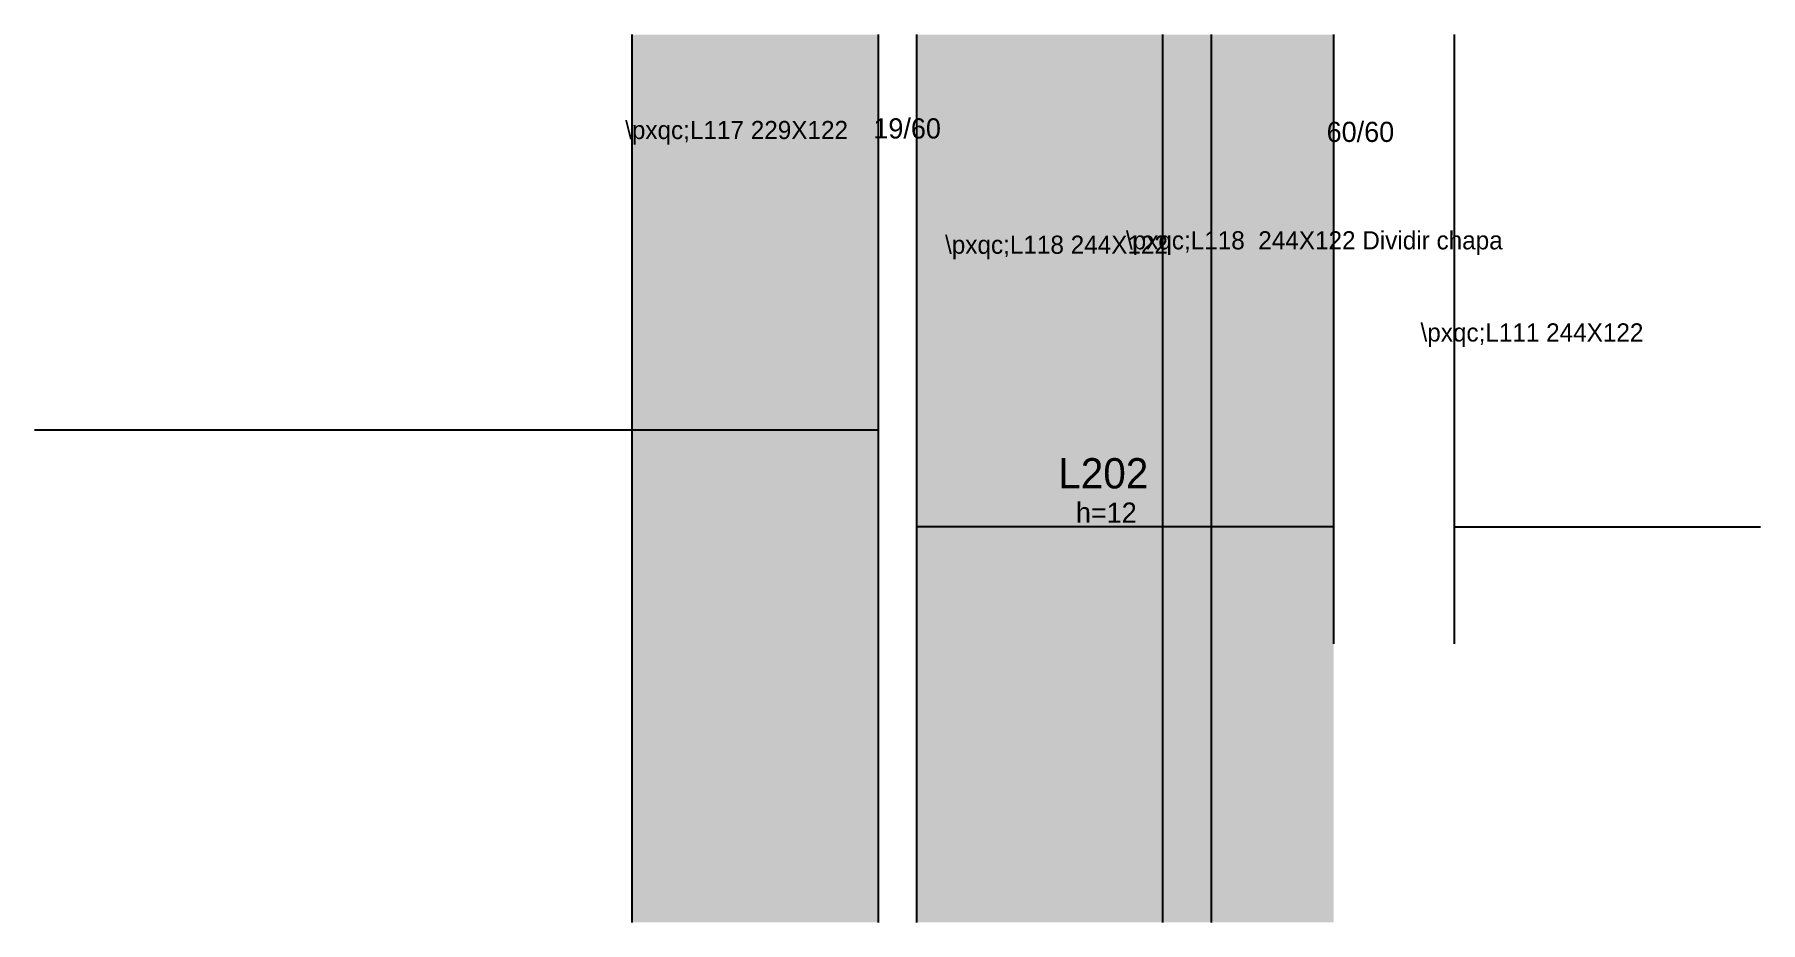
# Model space of a CAD drawing. Header units: metres. Extents: x 3630 to 4485, y 2441 to 2881.
import ezdxf

# ---------------------------------------------------------------- set-up
doc = ezdxf.new("R2010")
doc.units = ezdxf.units.M
for name, color, linetype in [('3', 7, 'Continuous'), ('4', 7, 'Continuous'), ('AUX00', 7, 'Continuous'), ('Hachura', 7, 'Continuous'), ('Painéis', 7, 'Continuous'), ('REAPROVEITAMENTO', 7, 'Continuous')]:
    doc.layers.add(name, color=color, linetype=linetype)

msp = doc.modelspace()

# ---------------------------------------------------------------- hatches: boundary and pattern name
at = {"layer": 'Hachura'}
h = msp.add_hatch(color=7, dxfattribs=at)
h.dxf.hatch_style = 1
h.paths.add_polyline_path([(4189.36, 2440.58), (4213.36, 2440.58), (4213.36, 2440.58), (4213.36, 2880.58), (4213.36, 2880.58), (4189.36, 2880.58), (4189.36, 2880.58), (4189.36, 2440.58)])
at = {"layer": 'REAPROVEITAMENTO'}
h = msp.add_hatch(color=7, dxfattribs=at)
h.dxf.hatch_style = 1
h.paths.add_polyline_path([(3926.36, 2440.58), (4048.36, 2440.58), (4048.36, 2440.58), (4048.36, 2880.58), (4048.36, 2880.58), (3926.36, 2880.58), (3926.36, 2880.58), (3926.36, 2440.58)])
h = msp.add_hatch(color=7, dxfattribs=at)
h.dxf.hatch_style = 1
h.paths.add_polyline_path([(4189.36, 2880.58), (4067.36, 2880.58), (4067.36, 2880.58), (4067.36, 2440.58), (4067.36, 2440.58), (4189.36, 2440.58), (4189.36, 2440.58), (4189.36, 2880.58)])
h = msp.add_hatch(color=7, dxfattribs=at)
h.dxf.hatch_style = 1
h.paths.add_polyline_path([(4273.86, 2880.58), (4213.36, 2880.58), (4213.36, 2880.58), (4213.36, 2440.58), (4213.36, 2440.58), (4273.86, 2440.58), (4273.86, 2440.58), (4273.86, 2880.58)])

# ---------------------------------------------------------------- linework, layer by layer
at = {"layer": '3', "color": 7, "lineweight": 25}
for points in [[(4048.36, 2880.58), (4048.36, 2440.58)], [(4067.36, 2440.58), (4067.36, 2880.58)], [(4273.86, 2880.58), (4273.86, 2578.58)], [(4333.86, 2578.58), (4333.86, 2880.58)]]:
    msp.add_lwpolyline(points, dxfattribs=at)
at = {"layer": 'Painéis', "color": 7, "lineweight": 25}
for p, q in [((3926.36, 2440.58), (3926.36, 2880.58)), ((4189.36, 2440.58), (4189.36, 2880.58)), ((4213.36, 2440.58), (4213.36, 2880.58)), ((4048.36, 2684.58), (3630.36, 2684.58)), ((4273.86, 2636.58), (4067.36, 2636.58)), ((4333.86, 2636.58), (4485.36, 2636.58))]:
    msp.add_line(p, q, dxfattribs=at)

# ---------------------------------------------------------------- texts
at = {"layer": '3', "color": 7, "lineweight": 25}
for s, p in [('19/60', (4045.91, 2829.06)), ('60/60', (4270.45, 2827.34)), ('h=12', (4146.25, 2638.67))]:
    msp.add_text(s, height=10, dxfattribs=at).set_placement(p)
at = {"layer": '4', "color": 7, "lineweight": 25}
msp.add_text('L202', height=15, dxfattribs=at).set_placement((4137.5, 2655.67))
at = {"layer": 'AUX00', "color": 7, "lineweight": 25}
for s, p in [('\\pxqc;L117^J229X122', (3922.94, 2828.77)), ('\\pxqc;L118^J244X122', (4081.42, 2771.94)), ('\\pxqc;L118 ^J244X122^JDividir chapa', (4171.01, 2774.11)), ('\\pxqc;L111^J244X122', (4316.96, 2728.46))]:
    msp.add_text(s, height=9, dxfattribs=at).set_placement(p)

doc.saveas('drawing.dxf')
